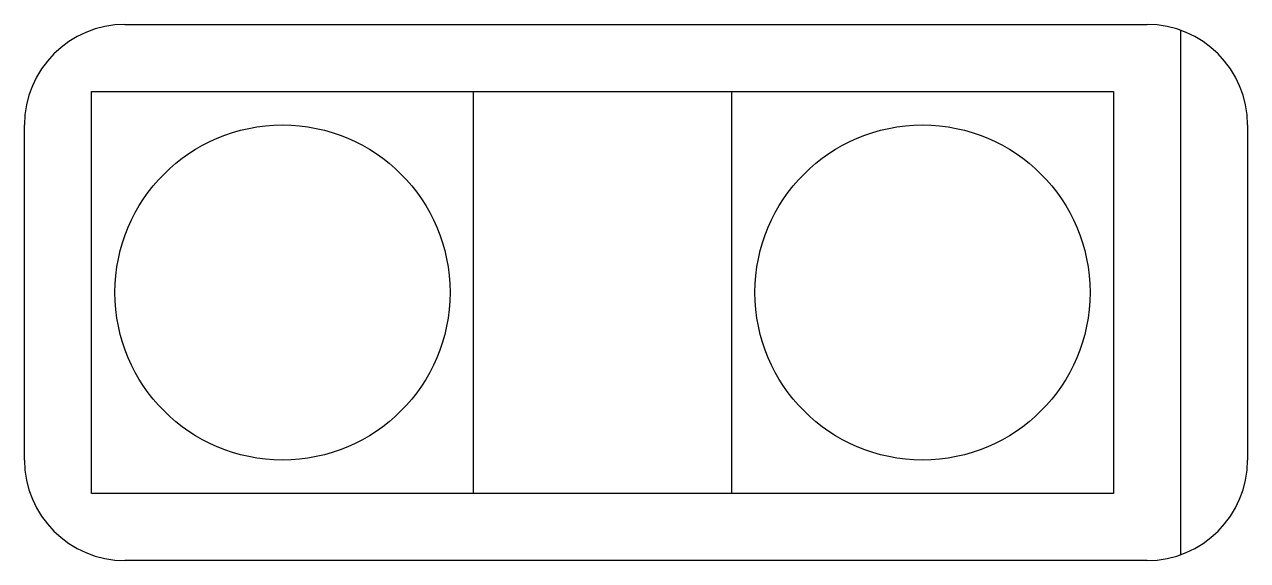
# Model space of a CAD drawing. Extents: x -0.77 to 2.88, y -0.8 to 0.8.
import ezdxf

# ---------------------------------------------------------------- set-up
doc = ezdxf.new("R2010")
doc.units = 0
doc.layers.add('粗实线层', color=7, linetype='CONTINUOUS')
doc.layers.add('细实线层', color=7, linetype='CONTINUOUS')

msp = doc.modelspace()

# ---------------------------------------------------------------- linework, layer by layer
at = {"layer": '粗实线层'}
for p, q in [((-0.47, 0.8), (2.58, 0.8)), ((2.68, 0.7828), (2.68, -0.7828)), ((-0.77, -0.5), (-0.77, 0.5)), ((2.88, 0.5), (2.88, -0.5)), ((2.58, -0.8), (-0.47, -0.8))]:
    msp.add_line(p, q, dxfattribs=at)
for centre, start, end in [((-0.47, 0.5), 90, 180), ((2.58, 0.5), 0, 90), ((-0.47, -0.5), 180, 270), ((2.58, -0.5), 270, 0)]:
    msp.add_arc(centre, 0.3, start, end, dxfattribs=at)
at = {"layer": '细实线层'}
for p, q in [((-0.57, -0.6), (-0.57, 0.6)), ((-0.57, 0.6), (2.48, 0.6)), ((0.57, -0.6), (0.57, 0.6)), ((1.34, 0.6), (1.34, -0.6)), ((2.48, 0.6), (2.48, -0.6)), ((2.48, -0.6), (-0.57, -0.6))]:
    msp.add_line(p, q, dxfattribs=at)
for centre in [(0, 0), (1.91, 0)]:
    msp.add_circle(centre, 0.5, dxfattribs=at)

doc.saveas('drawing.dxf')
